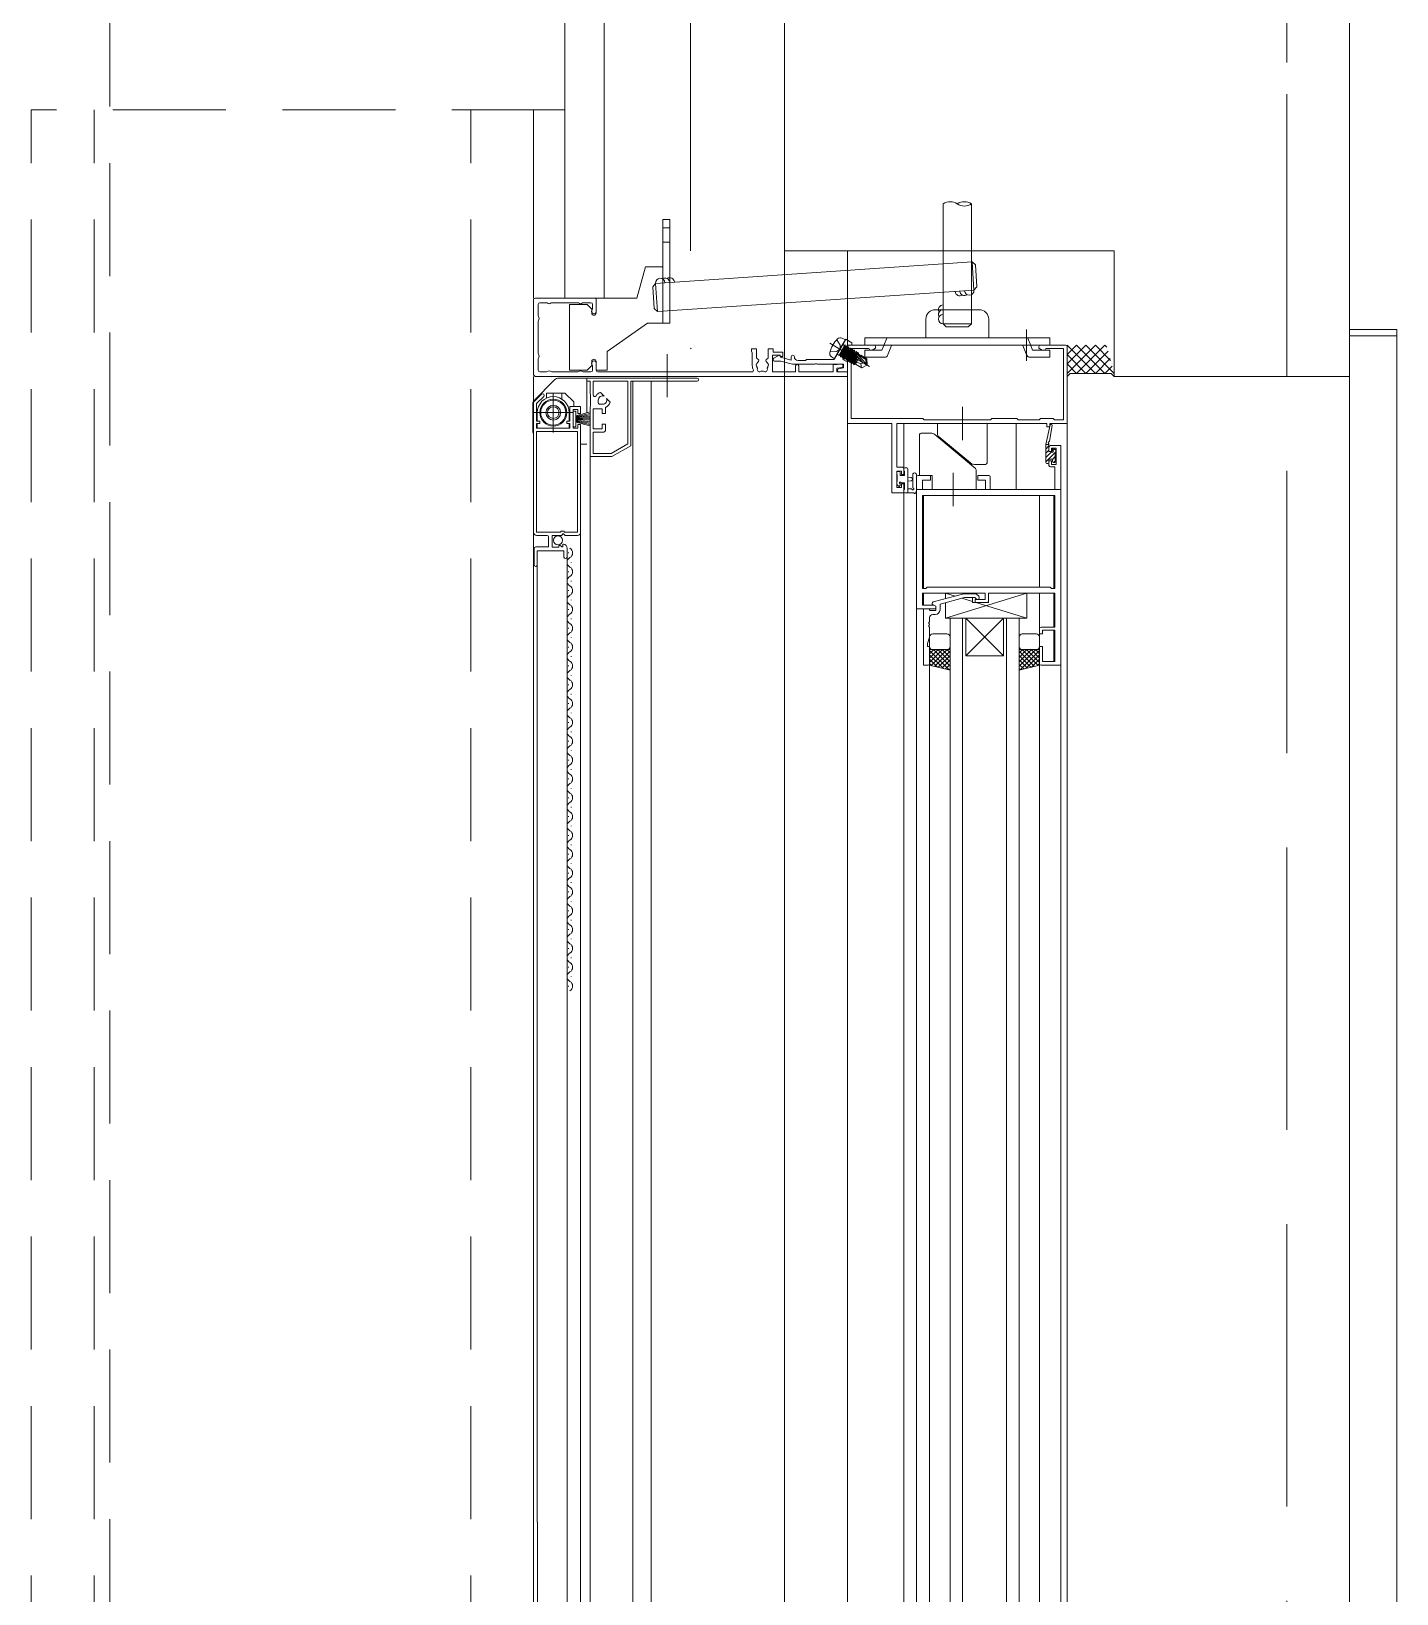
# Model space of a CAD drawing. Units: millimetres at full size, sheet at 1:30. Extents: x -16828 to 149130, y 47892 to 100313.
# Drawn here: x 30660 to 31095, y 56328.1 to 56825.9 of the extents above; entities that cross this region are included whole.
import ezdxf

# ---------------------------------------------------------------- set-up
doc = ezdxf.new("R2010")
doc.units = ezdxf.units.MM
doc.header["$LTSCALE"] = 30
doc.linetypes.add('DASHED1', pattern=[1.8, 1.2, -0.6])
doc.linetypes.add('DASHED3', pattern=[4, 3, -1])
for name, color, linetype, lineweight in [('0-1', 7, 'Continuous', 15), ('2-1_躯体', 7, 'Continuous', 15), ('2-3_間仕切り', 7, 'Continuous', 15), ('2-A_建具', 7, 'Continuous', 15)]:
    doc.layers.add(name, color=color, linetype=linetype, lineweight=lineweight)

msp = doc.modelspace()

# ---------------------------------------------------------------- linework, layer by layer
at = {"layer": '0-1'}
for p, q in [((30899.96, 58725.86), (30899.96, 55775.86)), ((31079.96, 58725.86), (31079.96, 50655.86))]:
    msp.add_line(p, q, dxfattribs=at)
at = {"layer": '0-1', "linetype": 'DASHED3'}
msp.add_line((31059.96, 58725.86), (31059.96, 50675.86), dxfattribs=at)
at = {"layer": '0-1', "linetype": 'DASHED1'}
for p, q in [((30684.96, 55775.86), (30684.96, 57745.86)), ((31079.96, 57745.86), (31079.96, 50655.86))]:
    msp.add_line(p, q, dxfattribs=at)
at = {"layer": '2-1_躯体'}
for p, q in [((30899.96, 57745.86), (30899.96, 56755.86)), ((31079.96, 57745.86), (31079.96, 56715.86))]:
    msp.add_line(p, q, dxfattribs=at)
at = {"layer": '2-1_躯体', "linetype": 'DASHED3'}
msp.add_line((31059.96, 57745.86), (31059.96, 56715.86), dxfattribs=at)
at = {"layer": '2-1_躯体'}
msp.add_lwpolyline([(30899.96, 56755.86), (31004.96, 56755.86), (31004.96, 56715.86), (31079.96, 56715.86)], dxfattribs=at)
at = {"layer": '2-3_間仕切り'}
for p, q in [((30829.96, 59320.86), (30829.96, 56740.86)), ((30842.46, 57795.86), (30842.46, 56740.86)), ((30869.96, 57745.86), (30869.96, 56755.86))]:
    msp.add_line(p, q, dxfattribs=at)
at = {"layer": '2-A_建具', "linetype": 'DASHED1'}
for p, q in [((30659.96, 55865.86), (30659.96, 56800.86)), ((30829.96, 56800.86), (30659.96, 56800.86)), ((30679.96, 55865.86), (30679.96, 56800.86)), ((30799.96, 55865.86), (30799.96, 56800.86))]:
    msp.add_line(p, q, dxfattribs=at)
at = {"layer": '2-A_建具'}
for p, q in [((30819.96, 56800.86), (30819.96, 56740.86)), ((30950.46, 56770.86), (30950.46, 56732.66)), ((30959.46, 56770.86), (30959.46, 56732.66)), ((30861.11, 56765.86), (30861.11, 56732.86)), ((30863.41, 56765.86), (30861.11, 56765.86)), ((30863.41, 56763.21), (30861.11, 56763.21)), ((30863.41, 56732.86), (30863.41, 56765.86)), ((30863.41, 56758.71), (30861.11, 56758.71)), ((30959.66, 56752.35), (30858.86, 56745.55)), ((30919.96, 55945.86), (30919.96, 56755.86)), ((30960.26, 56743.37), (30959.66, 56752.35)), ((30855.59, 56750.86), (30852.91, 56740.86)), ((30855.59, 56750.86), (30861.11, 56750.86)), ((30858.86, 56745.55), (30857.93, 56744.49)), ((30858.86, 56745.55), (30859.46, 56736.57)), ((30960.26, 56743.37), (30859.46, 56736.57)), ((30960.26, 56743.37), (30961.19, 56744.44)), ((30819.96, 56716.36), (30819.96, 56740.36)), ((30852.91, 56740.86), (30820.46, 56740.86)), ((30837.01, 56738.86), (30831.41, 56738.86)), ((30831.41, 56738.86), (30831.41, 56717.86)), ((30838.51, 56737.36), (30837.01, 56738.86)), ((30838.51, 56736.06), (30838.51, 56737.36)), ((30839.91, 56740.86), (30839.91, 56736.06)), ((30839.96, 56740.36), (30839.96, 56736.61)), ((30947.96, 56737.16), (30961.96, 56737.16)), ((30856.26, 56732.86), (30863.41, 56732.86)), ((30944.96, 56728.16), (30944.96, 56734.16)), ((30950.46, 56732.66), (30951.46, 56731.66)), ((30950.46, 56732.66), (30959.46, 56732.66)), ((30964.96, 56728.16), (30964.96, 56734.16)), ((30918.57, 56723.98), (30914.31, 56726.44)), ((30919.31, 56727.59), (30915.81, 56721.53)), ((30919.31, 56727.59), (30918.29, 56728.07)), ((30925.46, 56728.16), (30984.46, 56728.16)), ((30925.46, 56725.86), (30925.46, 56728.16)), ((30931.57, 56725.79), (30932.5, 56728.09)), ((30976.96, 56730.86), (30976.96, 56720.86)), ((30984.46, 56725.86), (30984.46, 56728.16)), ((31079.96, 56730.86), (31094.96, 56730.86)), ((31079.96, 56728.86), (31094.96, 56728.86)), ((31094.96, 55970.86), (31094.96, 56730.86)), ((30862.56, 56722.95), (30862.56, 56709.24)), ((30870.16, 56724.66), (30869.96, 56724.86)), ((30915.81, 56721.53), (30914.89, 56722.17)), ((30917.13, 56722.81), (30917.3, 56722.71)), ((30919.16, 56725.92), (30917.18, 56722.5)), ((30917.25, 56722.45), (30917.63, 56722.67)), ((30918.07, 56724.04), (30917.63, 56722.67)), ((30917.71, 56722.63), (30917.63, 56722.67)), ((30917.86, 56722.1), (30919.23, 56725.88)), ((30917.86, 56722.1), (30918.24, 56722.32)), ((30919.23, 56725.44), (30918.24, 56722.32)), ((30918.31, 56722.28), (30918.24, 56722.32)), ((30918.31, 56722.28), (30919.31, 56725.4)), ((30918.31, 56721.84), (30918.46, 56721.75)), ((30918.46, 56721.75), (30919.84, 56725.53)), ((30918.46, 56721.75), (30918.84, 56721.97)), ((30919.84, 56725.09), (30918.84, 56721.97)), ((30918.92, 56721.93), (30918.84, 56721.97)), ((30918.86, 56725.81), (30919.03, 56725.71)), ((30919.07, 56721.4), (30919.45, 56721.62)), ((30919.16, 56725.92), (30919.23, 56725.88)), ((30919.23, 56725.88), (30919.23, 56725.44)), ((30919.31, 56725.4), (30919.23, 56725.44)), ((30919.69, 56725.62), (30919.31, 56725.4)), ((30920.47, 56722.88), (30919.43, 56723.48)), ((30919.53, 56721.58), (30919.45, 56721.62)), ((30920.9, 56724.92), (30919.53, 56721.14)), ((30919.53, 56721.58), (30920.52, 56724.7)), ((30919.53, 56721.14), (30919.53, 56721.58)), ((30919.68, 56721.05), (30921.05, 56724.83)), ((30919.69, 56725.62), (30919.84, 56725.53)), ((30919.84, 56725.53), (30919.84, 56725.09)), ((30919.91, 56725.05), (30919.84, 56725.09)), ((30920.29, 56725.27), (30919.91, 56725.05)), ((30928.46, 56725.86), (30919.96, 56725.86)), ((30921.05, 56724.39), (30920.06, 56721.27)), ((30921.5, 56724.57), (30920.13, 56720.79)), ((30920.13, 56721.23), (30921.13, 56724.35)), ((30920.28, 56720.7), (30921.66, 56724.48)), ((30920.52, 56724.7), (30920.44, 56724.74)), ((30920.9, 56724.92), (30920.52, 56724.7)), ((30921.66, 56724.04), (30920.66, 56720.92)), ((30922.11, 56724.22), (30920.74, 56720.44)), ((30920.74, 56720.88), (30921.73, 56724)), ((30920.89, 56720.35), (30922.26, 56724.13)), ((30920.9, 56724.92), (30921.05, 56724.83)), ((30921.05, 56724.83), (30921.05, 56724.39)), ((30921.13, 56724.35), (30921.05, 56724.39)), ((30921.5, 56724.57), (30921.13, 56724.35)), ((30922.26, 56723.69), (30921.27, 56720.57)), ((30922.72, 56723.87), (30921.34, 56720.09)), ((30921.34, 56720.53), (30922.34, 56723.65)), ((30921.34, 56722.38), (30927.03, 56719.1)), ((30921.5, 56724.57), (30921.66, 56724.48)), ((30921.5, 56720), (30922.87, 56723.78)), ((30921.66, 56724.48), (30921.66, 56724.04)), ((30921.73, 56724), (30921.66, 56724.04)), ((30922.11, 56724.22), (30921.73, 56724)), ((30922.87, 56723.34), (30921.87, 56720.22)), ((30921.95, 56720.18), (30922.94, 56723.3)), ((30922.92, 56722.41), (30921.95, 56719.74)), ((30922.1, 56719.65), (30923.05, 56722.28)), ((30922.11, 56724.22), (30922.26, 56724.13)), ((30922.26, 56724.13), (30922.26, 56723.69)), ((30922.34, 56723.65), (30922.26, 56723.69)), ((30922.72, 56723.87), (30922.34, 56723.65)), ((30923.2, 56722.12), (30922.48, 56719.87)), ((30923.63, 56721.67), (30922.54, 56719.78)), ((30922.72, 56723.87), (30922.87, 56723.78)), ((30924.92, 56720.31), (30922.83, 56722.51)), ((30922.87, 56723.78), (30922.87, 56723.34)), ((30922.94, 56723.3), (30922.87, 56723.34)), ((30923.32, 56723.52), (30922.94, 56723.3)), ((30923.32, 56723.52), (30923.1, 56722.92)), ((30923.26, 56722.83), (30923.47, 56723.43)), ((30923.32, 56723.52), (30923.47, 56723.43)), ((30924.16, 56722.6), (30923.47, 56722.99)), ((30924.19, 56722.64), (30924.04, 56722.38)), ((30925.46, 56725.86), (30984.46, 56725.86)), ((30925.46, 56724.29), (30930.96, 56724.29)), ((30925.46, 56721.99), (30925.46, 56724.29)), ((30931.84, 56721.99), (30925.46, 56721.99)), ((30926.17, 56721.5), (30926.3, 56719.69)), ((30930.96, 56724.29), (30931.57, 56725.79)), ((30932.76, 56722.61), (30934.05, 56725.79)), ((30977.16, 56722.61), (30975.87, 56725.79)), ((30978.08, 56721.98), (30984.46, 56721.98)), ((30984.46, 56724.28), (30978.96, 56724.29)), ((30981.46, 56725.86), (30989.46, 56725.86)), ((30984.46, 56721.99), (30984.46, 56724.29)), ((30998.96, 56725.86), (30989.96, 56716.86)), ((30995.96, 56725.86), (30989.96, 56719.86)), ((30992.96, 56725.86), (30989.96, 56722.86)), ((30989.96, 56725.86), (30998.96, 56716.86)), ((30989.96, 56725.36), (30989.96, 55976.36)), ((30989.96, 56722.86), (30995.96, 56716.86)), ((31001.96, 56725.86), (30992.96, 56716.86)), ((30992.96, 56725.86), (31001.96, 56716.86)), ((30995.96, 56725.86), (31004.96, 56716.86)), ((31003, 56723.9), (30995.96, 56716.86)), ((30998.96, 56725.86), (31003.81, 56721.01)), ((31003.66, 56721.56), (30998.96, 56716.86)), ((31001.96, 56725.86), (31002.65, 56725.17)), ((30831.41, 56717.86), (30837.01, 56717.86)), ((30837.01, 56717.86), (30838.51, 56719.36)), ((30838.51, 56719.36), (30838.51, 56720.66)), ((30839.91, 56720.66), (30839.91, 56717.86)), ((30839.91, 56717.86), (30843.41, 56717.86)), ((30839.96, 56720.11), (30839.96, 56717.86)), ((30840.46, 56717.36), (30889.63, 56717.36)), ((30891.02, 56719.28), (30891.07, 56719.16)), ((30891.25, 56720.16), (30891.16, 56720.07)), ((30891.27, 56718.51), (30891.28, 56718.36)), ((30891.71, 56721.06), (30891.71, 56720.92)), ((30892.46, 56717.54), (30892.61, 56717.58)), ((30893.11, 56717.58), (30893.26, 56717.54)), ((30894.01, 56720.92), (30894.01, 56721.06)), ((30894.43, 56718.36), (30894.45, 56718.51)), ((30894.56, 56720.07), (30894.47, 56720.16)), ((30894.65, 56719.16), (30894.7, 56719.28)), ((30919.53, 56721.14), (30919.68, 56721.05)), ((30919.68, 56721.05), (30920.06, 56721.27)), ((30920.13, 56721.23), (30920.06, 56721.27)), ((30920.13, 56720.79), (30920.13, 56721.23)), ((30920.13, 56720.79), (30920.28, 56720.7)), ((30920.28, 56720.7), (30920.66, 56720.92)), ((30920.74, 56720.88), (30920.66, 56720.92)), ((30920.74, 56720.44), (30920.74, 56720.88)), ((30920.74, 56720.44), (30920.89, 56720.35)), ((30920.89, 56720.35), (30921.27, 56720.57)), ((30921.34, 56720.53), (30921.27, 56720.57)), ((30921.34, 56720.09), (30921.34, 56720.53)), ((30921.34, 56720.09), (30921.5, 56720)), ((30921.5, 56720), (30921.87, 56720.22)), ((30921.95, 56720.18), (30921.87, 56720.22)), ((30921.95, 56719.74), (30921.95, 56720.18)), ((30921.95, 56719.74), (30922.1, 56719.65)), ((30922.1, 56719.65), (30922.48, 56719.87)), ((30922.56, 56719.83), (30922.48, 56719.87)), ((30922.54, 56719.78), (30924.52, 56718.64)), ((30924.22, 56719.9), (30924.45, 56718.68)), ((30924.52, 56718.64), (30926.15, 56719.43)), ((30924.92, 56720.31), (30926.15, 56719.43)), ((30925.85, 56721.33), (30925.98, 56719.87)), ((30925.98, 56719.87), (30926.3, 56719.69)), ((30926.3, 56719.69), (30926.15, 56719.43)), ((30989.96, 56719.86), (30992.96, 56716.86)), ((31004.31, 56719.21), (31001.96, 56716.86)), ((30819.96, 56715.86), (30819.96, 55985.86)), ((30820.05, 56708.15), (30826.77, 56714.87)), ((30820.05, 56708.15), (30826.67, 56714.78)), ((30828.09, 56715.36), (30837.26, 56715.36)), ((30836.96, 56714.36), (30836.96, 56715.36)), ((30836.96, 56715.36), (30872.06, 56715.36)), ((30836.96, 56714.36), (30836.96, 56704.3)), ((30837.96, 56714.36), (30836.96, 56714.36)), ((30837.96, 56710.39), (30837.96, 56714.36)), ((30838.96, 56714.36), (30849.96, 56714.36)), ((30838.96, 56710.02), (30838.96, 56714.36)), ((30849.96, 56714.36), (30849.96, 56694.4)), ((30850.96, 56714.36), (30850.96, 56693.82)), ((30872.06, 56714.36), (30850.96, 56714.36)), ((30851.56, 56350.86), (30851.56, 56714.36)), ((30857.46, 56350.86), (30857.46, 56714.36)), ((30819.76, 56698.16), (30819.76, 56707.47)), ((30819.76, 56698.16), (30819.76, 56707.47)), ((30829.96, 56710.56), (30824.06, 56710.56)), ((30824.06, 56708.96), (30824.06, 56710.56)), ((30826.26, 56698.06), (30826.26, 56710.66)), ((30828.96, 56708.69), (30828.96, 56710.56)), ((30832.76, 56707.76), (30829.96, 56710.56)), ((30832.76, 56706.36), (30832.76, 56707.76)), ((30838.16, 56710.19), (30837.96, 56710.39)), ((30838.16, 56706.39), (30838.16, 56710.19)), ((30840.61, 56707.51), (30840.61, 56708.36)), ((30841.96, 56707.01), (30841.11, 56707.01)), ((30842.48, 56709.61), (30841.31, 56710.78)), ((30844.37, 56707.71), (30843.21, 56708.88)), ((30819.96, 56704.36), (30832.56, 56704.36)), ((30821.16, 56704.36), (30821.16, 56701.68)), ((30831.36, 56704.36), (30831.36, 56701.68)), ((30833.41, 56703.36), (30837.96, 56704.57)), ((30837.96, 56704.13), (30833.41, 56703.16)), ((30833.41, 56702.96), (30837.96, 56703.69)), ((30837.96, 56703.24), (30833.41, 56702.76)), ((30833.41, 56702.56), (30837.96, 56702.8)), ((30837.96, 56702.36), (30833.41, 56702.36)), ((30833.41, 56702.16), (30837.96, 56701.92)), ((30837.96, 56701.48), (30833.41, 56701.96)), ((30833.41, 56701.76), (30837.96, 56701.04)), ((30837.96, 56700.59), (30833.41, 56701.56)), ((30837.96, 56706.19), (30838.16, 56706.39)), ((30837.96, 56690.36), (30837.96, 56706.19)), ((30838.96, 56705.53), (30841.86, 56705.56)), ((30838.96, 56699.16), (30838.96, 56705.53)), ((30841.86, 56705.56), (30841.86, 56704.06)), ((30841.86, 56704.06), (30842.86, 56704.06)), ((30842.86, 56704.06), (30842.86, 56706.03)), ((30956.58, 56706.18), (30956.58, 56695.55)), ((30821.16, 56700.84), (30821.16, 56699.36)), ((30831.36, 56700.84), (30831.36, 56699.36)), ((30833.41, 56701.36), (30837.96, 56700.15)), ((30834.96, 56698.52), (30834.96, 56350.86)), ((30837.96, 56698.52), (30837.96, 56008.06)), ((30841.86, 56699.16), (30838.96, 56699.16)), ((30838.96, 56698.16), (30842.36, 56698.16)), ((30838.96, 56691.36), (30838.96, 56698.16)), ((30841.86, 56700.66), (30841.86, 56699.16)), ((30842.86, 56700.66), (30841.86, 56700.66)), ((30842.86, 56698.66), (30842.86, 56700.66)), ((30937.96, 56700.86), (30937.96, 56684.36)), ((30942.96, 56697.36), (30942.96, 56684.36)), ((30946.53, 56697.86), (30943.46, 56697.86)), ((30960.78, 56686.51), (30947.81, 56697.39)), ((30948.71, 56700.86), (30948.71, 56697.29)), ((30948.89, 56696.91), (30959.12, 56688.33)), ((30964.46, 56688.36), (30964.46, 56700.86)), ((30973.76, 56700.86), (30973.76, 56679.86)), ((30983.16, 56694.16), (30984.57, 56700.43)), ((30984.34, 56695.27), (30985.16, 56700.31)), ((30836.96, 56694.36), (30834.96, 56694.36)), ((30849.96, 56694.4), (30844.69, 56691.36)), ((30850.96, 56693.82), (30844.96, 56690.36)), ((30983.16, 56694.11), (30983.21, 56694.16)), ((30983.16, 56692.76), (30984.16, 56693.76)), ((30983.16, 56691.41), (30984.16, 56692.41)), ((30983.16, 56688.72), (30986.36, 56691.92)), ((30983.16, 56690.07), (30984.99, 56691.9)), ((30984.16, 56694.16), (30984.17, 56694.25)), ((30985.26, 56692.76), (30985.26, 56692.42)), ((30985.33, 56692.23), (30985.92, 56692.83)), ((30986.27, 56692.48), (30985.77, 56692.98)), ((30986.36, 56691.66), (30986.36, 56692.26)), ((30844.96, 56690.36), (30837.96, 56690.36)), ((30844.69, 56691.36), (30838.96, 56691.36)), ((30938.86, 56686.76), (30938.26, 56686.76)), ((30960.4, 56687.86), (30963.96, 56687.86)), ((30983.46, 56688.16), (30983.86, 56688.16)), ((30983.97, 56688.18), (30984.14, 56688.35)), ((30984.16, 56688.46), (30984.16, 56689.56)), ((30985.26, 56689.47), (30986.16, 56690.37)), ((30985.56, 56688.46), (30986.06, 56688.46)), ((30985.6, 56688.46), (30986.36, 56689.23)), ((30986.16, 56689.46), (30986.16, 56691.46)), ((30986.36, 56688.76), (30986.36, 56689.26)), ((30935.66, 56685.26), (30935.66, 56684.76)), ((30935.66, 56682.26), (30935.66, 56681.66)), ((30935.86, 56684.56), (30935.86, 56682.46)), ((30936.46, 56685.56), (30935.96, 56685.56)), ((30937.96, 56681.96), (30937.96, 56019.76)), ((30939.16, 56678.86), (30939.16, 56686.46)), ((30939.16, 56683.76), (30940.3, 56683.66)), ((30939.16, 56682.56), (30940.3, 56682.66)), ((30940.76, 56684.59), (30940.76, 56680.63)), ((30941.96, 56684.59), (30941.96, 56017.13)), ((30946.96, 56684.36), (30942.46, 56684.36)), ((30946.96, 56679.86), (30946.96, 56684.36)), ((30953.66, 56685.18), (30953.66, 56674.55)), ((30960.96, 56679.86), (30960.96, 56686.13)), ((30965.46, 56679.86), (30965.46, 56683.86)), ((30935.75, 56681.45), (30936.25, 56680.95)), ((30936.76, 56681.16), (30936.76, 56681.5)), ((30938.26, 56678.86), (30940.94, 56678.86)), ((30940.34, 56680.06), (30939.16, 56680.06)), ((30987.96, 56679.86), (30941.96, 56679.86)), ((30944.16, 56677.93), (30944.16, 56648.36)), ((30981.16, 56677.93), (30981.16, 56648.79)), ((30985.76, 56677.93), (30985.76, 56648.36)), ((30824.26, 56665.26), (30820.96, 56665.26)), ((30828.4, 56662.1), (30828.83, 56661.67)), ((30829.16, 56665.56), (30828.86, 56665.26)), ((30829.33, 56661.96), (30829.27, 56662.21)), ((30820.16, 56655.86), (30820.16, 56661.06)), ((30821.16, 56660.3), (30821.16, 56350.86)), ((30830.66, 56661.17), (30830.66, 56658.36)), ((30830.66, 56350.86), (30830.66, 56658.36)), ((30831.16, 56659.77), (30831.16, 56659.57)), ((30831.92, 56656.77), (30831.92, 56656.57)), ((30831.16, 56653.77), (30831.16, 56653.57)), ((30831.16, 56647.77), (30831.16, 56647.57)), ((30831.92, 56650.77), (30831.92, 56650.57)), ((30944.16, 56646.86), (30944.16, 56643.06)), ((30951.16, 56646.86), (30951.16, 56645.08)), ((30954.26, 56645.91), (30951.16, 56646.86)), ((30951.16, 56638.86), (30977.16, 56646.86)), ((30959.86, 56646.66), (30959.86, 56646.86)), ((30977.16, 56638.86), (30977.16, 56646.86)), ((30981.16, 56646.86), (30981.16, 56054.86)), ((30985.76, 56646.86), (30985.76, 56636.06)), ((30831.92, 56644.77), (30831.92, 56644.57)), ((30948.16, 56641.86), (30941.96, 56641.86)), ((30951.16, 56643.84), (30951.16, 56638.86)), ((30959.86, 56644.18), (30956.41, 56645.24)), ((30977.16, 56638.86), (30960.91, 56643.86)), ((30831.16, 56641.77), (30831.16, 56641.57)), ((30831.92, 56638.77), (30831.92, 56638.57)), ((30946.16, 56637.82), (30946.16, 56639.06)), ((30946.16, 56636.82), (30946.16, 56636.9)), ((30947.16, 56640.06), (30947.96, 56640.06)), ((30977.16, 56638.86), (30951.16, 56638.86)), ((30951.76, 56638.86), (30975.76, 56638.86)), ((30952.66, 56638.86), (30952.66, 56062.86)), ((30956.66, 56638.86), (30956.66, 56062.86)), ((30957.66, 56626.86), (30957.66, 56638.86)), ((30957.66, 56626.86), (30969.66, 56638.86)), ((30969.66, 56626.86), (30957.66, 56638.86)), ((30969.66, 56638.86), (30969.66, 56626.86)), ((30970.66, 56062.86), (30970.66, 56638.86)), ((30974.66, 56062.86), (30974.66, 56638.86)), ((30831.16, 56635.77), (30831.16, 56635.57)), ((30831.92, 56632.77), (30831.92, 56632.57)), ((30946.04, 56636.64), (30946.16, 56636.82)), ((30946.16, 56632.86), (30946.16, 56629.86)), ((30951.66, 56633.86), (30947.16, 56633.86)), ((30952.66, 56629.86), (30952.66, 56632.86)), ((30974.66, 56629.86), (30974.66, 56632.86)), ((30975.66, 56633.86), (30980.16, 56633.86)), ((30981.16, 56632.86), (30981.16, 56629.86)), ((30985.76, 56635.06), (30985.76, 56625.06)), ((30831.16, 56629.77), (30831.16, 56629.57)), ((30946.16, 56629.86), (30946.16, 56071.86)), ((30952.66, 56628.86), (30946.16, 56628.86)), ((30950.27, 56628.86), (30946.16, 56624.75)), ((30948.86, 56628.86), (30946.16, 56626.16)), ((30947.45, 56628.86), (30946.16, 56627.57)), ((30946.16, 56628.63), (30952.36, 56622.43)), ((30946.16, 56627.22), (30950.52, 56622.85)), ((30951.69, 56628.86), (30946.59, 56623.76)), ((30947.16, 56628.86), (30951.66, 56628.86)), ((30947.35, 56628.86), (30952.66, 56623.55)), ((30952.66, 56628.42), (30947.74, 56623.5)), ((30948.76, 56628.86), (30952.66, 56624.96)), ((30952.66, 56627), (30948.89, 56623.23)), ((30950.17, 56628.86), (30952.66, 56626.38)), ((30951.59, 56628.86), (30952.66, 56627.79)), ((30979.97, 56628.86), (30974.66, 56623.55)), ((30978.56, 56628.86), (30974.66, 56624.96)), ((30977.15, 56628.86), (30974.66, 56626.38)), ((30974.66, 56628.86), (30981.16, 56628.86)), ((30975.73, 56628.86), (30974.66, 56627.79)), ((30974.66, 56628.42), (30979.58, 56623.5)), ((30974.66, 56627), (30978.43, 56623.23)), ((30981.16, 56628.63), (30974.96, 56622.43)), ((30975.63, 56628.86), (30980.73, 56623.76)), ((30980.16, 56628.86), (30975.66, 56628.86)), ((30981.16, 56627.22), (30976.79, 56622.85)), ((30977.04, 56628.86), (30981.16, 56624.75)), ((30978.46, 56628.86), (30981.16, 56626.16)), ((30979.87, 56628.86), (30981.16, 56627.57)), ((30831.16, 56623.77), (30831.16, 56623.57)), ((30831.92, 56626.77), (30831.92, 56626.57)), ((30946.16, 56625.8), (30948.69, 56623.28)), ((30946.16, 56624.39), (30946.85, 56623.7)), ((30946.16, 56623.86), (30952.66, 56622.36)), ((30952.66, 56625.59), (30950.04, 56622.97)), ((30952.66, 56624.17), (30951.19, 56622.7)), ((30952.66, 56622.76), (30952.34, 56622.44)), ((30957.66, 56626.86), (30969.66, 56626.86)), ((30974.66, 56625.59), (30977.28, 56622.97)), ((30974.66, 56624.17), (30976.13, 56622.7)), ((30981.16, 56623.86), (30974.66, 56622.36)), ((30974.66, 56622.76), (30974.98, 56622.44)), ((30981.16, 56625.8), (30978.63, 56623.28)), ((30981.16, 56624.39), (30980.47, 56623.7)), ((30981.66, 56623.86), (30987.96, 56623.86)), ((30831.16, 56617.77), (30831.16, 56617.57)), ((30831.92, 56620.77), (30831.92, 56620.57)), ((30831.92, 56614.77), (30831.92, 56614.57)), ((30831.16, 56611.77), (30831.16, 56611.57)), ((30831.92, 56608.77), (30831.92, 56608.57)), ((30831.16, 56605.77), (30831.16, 56605.57)), ((30831.92, 56602.77), (30831.92, 56602.57)), ((30831.16, 56599.77), (30831.16, 56599.57)), ((30831.16, 56593.77), (30831.16, 56593.57)), ((30831.92, 56596.77), (30831.92, 56596.57)), ((30831.16, 56587.77), (30831.16, 56587.57)), ((30831.92, 56590.77), (30831.92, 56590.57)), ((30831.92, 56584.77), (30831.92, 56584.57)), ((30831.16, 56581.77), (30831.16, 56581.57)), ((30831.92, 56578.77), (30831.92, 56578.57)), ((30831.16, 56575.77), (30831.16, 56575.57)), ((30831.92, 56572.77), (30831.92, 56572.57)), ((30831.16, 56569.77), (30831.16, 56569.57)), ((30831.16, 56563.77), (30831.16, 56563.57)), ((30831.92, 56566.77), (30831.92, 56566.57)), ((30831.16, 56557.77), (30831.16, 56557.57)), ((30831.92, 56560.77), (30831.92, 56560.57)), ((30831.92, 56554.77), (30831.92, 56554.57)), ((30831.16, 56551.77), (30831.16, 56551.57)), ((30831.92, 56548.77), (30831.92, 56548.57)), ((30831.16, 56545.77), (30831.16, 56545.57)), ((30831.92, 56542.77), (30831.92, 56542.57)), ((30831.16, 56539.77), (30831.16, 56539.57)), ((30831.16, 56533.77), (30831.16, 56533.57)), ((30831.92, 56536.77), (30831.92, 56536.57)), ((30831.16, 56527.77), (30831.16, 56527.57)), ((30831.92, 56530.77), (30831.92, 56530.57)), ((30831.92, 56524.77), (30831.92, 56524.57)), ((30831.16, 56521.77), (30831.16, 56521.57)), ((30821.26, 56350.86), (30821.26, 56041.45)), ((30830.66, 56043.36), (30830.66, 56350.86)), ((30834.96, 56350.86), (30834.96, 56035.46)), ((30851.56, 55987.36), (30851.56, 56350.86)), ((30857.46, 55987.36), (30857.46, 56350.86))]:
    msp.add_line(p, q, dxfattribs=at)
for points in [[(30961.19, 56744.44), (30960.72, 56751.42), (30959.66, 56752.35)], [(30857.93, 56744.49), (30858.4, 56737.5), (30859.46, 56736.57)], [(30821.46, 56738.86), (30821.46, 56735.19), (30821.53, 56735)], [(30824.32, 56739.29), (30824.13, 56739.36), (30821.96, 56739.36)], [(30834.32, 56739.29), (30834.13, 56739.36), (30825.79, 56739.36), (30825.6, 56739.29)], [(30838.26, 56739.36), (30835.79, 56739.36), (30835.6, 56739.29)], [(30838.67, 56737.14), (30838.76, 56737.35), (30838.76, 56738.86)], [(30821.53, 56733.72), (30821.46, 56733.53), (30821.46, 56723.19), (30821.53, 56723)], [(30843.41, 56717.86), (30843.41, 56723.86), (30856.26, 56732.86)], [(30951.46, 56731.66), (30958.46, 56731.66), (30959.46, 56732.66)], [(30904.26, 56720.96), (30906.66, 56720.96), (30906.96, 56721.26), (30915.66, 56721.26), (30917.34, 56724.17), (30917.53, 56724.27), (30917.81, 56724.74), (30917.8, 56724.96), (30919.42, 56727.77), (30921.36, 56726.65), (30921.36, 56725.86)], [(30916.54, 56727.52), (30917.66, 56725.83), (30917.61, 56724.53)], [(30978.96, 56724.29), (30978.35, 56725.79), (30977.42, 56728.09)], [(30821.53, 56721.72), (30821.46, 56721.53), (30821.46, 56717.86)], [(30889.66, 56719.36), (30889.66, 56723.44), (30889.36, 56723.96), (30889.36, 56724.66), (30890.96, 56724.66), (30890.96, 56721.76), (30891.28, 56721.46)], [(30894.44, 56721.46), (30894.76, 56721.76), (30894.76, 56724.66), (30896.36, 56724.66), (30896.36, 56723.66), (30899.36, 56723.66), (30899.36, 56722.26), (30898.86, 56722.26), (30898.29, 56722.66), (30896.06, 56722.66), (30896.06, 56717.36), (30903.46, 56717.36), (30903.46, 56719.26)], [(30896.51, 56721.69), (30898.45, 56722.82), (30898.67, 56722.02), (30902.06, 56721.11), (30902.06, 56722.16)], [(30914.49, 56723.97), (30916.51, 56723.84), (30917.61, 56724.53)], [(30917.18, 56722.5), (30917.25, 56722.45), (30917.42, 56722.92)], [(30918.91, 56725.5), (30917.71, 56722.19), (30917.86, 56722.1)], [(30917.71, 56722.19), (30917.71, 56722.63), (30918.27, 56724.38)], [(30919.69, 56725.62), (30918.31, 56721.84), (30918.31, 56722.28)], [(30919.96, 56723.71), (30918.53, 56721.24), (30919.96, 56720.41)], [(30920.29, 56725.27), (30918.92, 56721.49), (30919.07, 56721.4), (30920.44, 56725.18)], [(30918.92, 56721.49), (30918.92, 56721.93), (30919.91, 56725.05)], [(30920.29, 56725.27), (30920.44, 56725.18), (30920.44, 56724.74), (30919.45, 56721.62)], [(30926.66, 56724.76), (30921.16, 56724.76), (30921.16, 56702.49), (30943.96, 56702.49), (30944.39, 56702.06), (30965.53, 56702.06), (30965.96, 56702.49), (30973.96, 56702.49), (30974.39, 56702.06), (30981.03, 56702.06), (30981.46, 56702.49), (30985.46, 56702.49), (30985.89, 56702.06), (30988.76, 56702.06), (30988.76, 56724.76), (30983.26, 56724.76)], [(30925.98, 56719.87), (30923.13, 56722.91), (30925.85, 56721.33)], [(30923.47, 56723.43), (30923.47, 56722.99), (30923.4, 56722.75)], [(30924.19, 56722.64), (30926.17, 56721.5), (30925.85, 56721.33)], [(30928.96, 56725.36), (30928.96, 56724.86), (30927.87, 56724.23), (30927.26, 56724.23)], [(30982.66, 56724.23), (30982.05, 56724.23), (30980.96, 56724.86), (30980.96, 56725.36)], [(30821.96, 56717.36), (30824.13, 56717.36), (30824.32, 56717.43)], [(30825.6, 56717.43), (30825.79, 56717.36), (30834.13, 56717.36), (30834.32, 56717.43)], [(30835.6, 56717.43), (30835.79, 56717.36), (30838.26, 56717.36)], [(30838.76, 56717.86), (30838.76, 56719.38), (30838.67, 56719.59)], [(30909.5, 56719.76), (30902.45, 56719.76), (30898.72, 56720.76), (30896.76, 56720.76)], [(30904.46, 56719.26), (30904.46, 56717.36), (30915.46, 56717.36), (30915.46, 56719.54), (30918.02, 56719.76)], [(30917.17, 56718.35), (30918.76, 56718.63), (30918.76, 56719.76), (30910.42, 56719.76), (30910.23, 56719.88), (30909.68, 56719.88), (30909.5, 56719.76)], [(30918.15, 56718.77), (30916.56, 56718.49), (30916.56, 56717.36), (30919.96, 56717.36)], [(30925.01, 56720.26), (30924.22, 56719.9), (30922.94, 56720.48)], [(30989.96, 56715.86), (30990.96, 56716.86), (31003.96, 56716.86), (31004.96, 56715.86)], [(30919.96, 56715.86), (30820.46, 56715.86), (30819.96, 56716.36)], [(30819.96, 56666.26), (30819.96, 56707.67), (30822.51, 56710.21)], [(30823.21, 56709.51), (30820.96, 56707.25), (30820.96, 56701.66), (30821.96, 56701.66), (30821.96, 56700.86), (30820.96, 56700.86), (30820.96, 56699.36), (30831.56, 56699.36), (30831.56, 56700.86), (30830.56, 56700.86), (30830.56, 56701.66), (30831.56, 56701.66), (30831.56, 56706.36), (30834.96, 56706.36), (30834.96, 56704.11), (30834.06, 56704.11), (30834.06, 56705.36), (30832.56, 56705.36), (30832.56, 56699.36), (30834.06, 56699.36), (30834.06, 56700.61), (30834.96, 56700.61), (30834.96, 56666.26)], [(30828.6, 56666.26), (30820.96, 56666.26), (30820.96, 56698.36), (30833.96, 56698.36), (30833.96, 56666.26), (30829.92, 56666.26)], [(30937.96, 56678.86), (30934.06, 56678.86), (30934.06, 56700.86), (30919.96, 56700.86)], [(30989.96, 56700.86), (30984.46, 56700.86), (30984.46, 56699.86), (30983.46, 56699.86), (30983.46, 56700.86), (30935.69, 56700.86), (30935.69, 56686.96), (30937.46, 56686.96)], [(30983.16, 56688.46), (30983.16, 56694.16), (30984.16, 56694.16)], [(30984.8, 56691.96), (30984.16, 56691.96), (30984.16, 56694.16)], [(30984.16, 56693.36), (30984.16, 56691.96), (30984.96, 56691.96), (30984.96, 56693.06)], [(30984.96, 56693.06), (30986.46, 56693.06), (30986.46, 56687.86), (30984.96, 56687.86), (30984.96, 56688.96), (30984.16, 56688.96), (30984.16, 56687.56)], [(30987.96, 56007.86), (30987.96, 56693.86), (30984.66, 56693.86)], [(30984.16, 56689.56), (30985.26, 56689.56), (30985.26, 56688.76)], [(30984.66, 56687.06), (30986.03, 56687.06), (30986.03, 56679.86)], [(30937.96, 56684.66), (30937.16, 56684.66), (30937.16, 56685.76), (30935.69, 56685.76), (30935.69, 56680.49), (30937.16, 56680.49), (30937.16, 56681.66), (30937.96, 56681.66)], [(30938.16, 56685.66), (30938.16, 56684.36), (30936.76, 56684.36), (30936.76, 56685.26)], [(30937.22, 56681.96), (30938.16, 56681.96), (30938.16, 56679.96)], [(30943.89, 56679.86), (30943.89, 56682.86), (30946.46, 56682.86), (30946.46, 56684.36)], [(30964.96, 56684.36), (30961.46, 56684.36), (30961.46, 56682.86), (30963.96, 56682.86), (30963.96, 56679.86)], [(30820.66, 56661.56), (30824.76, 56661.56), (30824.76, 56664.76)], [(30828.86, 56665.26), (30825.86, 56665.26), (30825.86, 56661.46), (30828.06, 56661.46), (30828.06, 56661.96)], [(30829.74, 56666.56), (30828.77, 56666.56), (30828.6, 56666.26)], [(30833.96, 56665.26), (30830.03, 56665.26), (30829.49, 56665.71)], [(30829.66, 56658.36), (30829.66, 56660.36), (30821.16, 56660.36), (30821.16, 56655.86)], [(30947.47, 56643.06), (30943.89, 56643.06), (30943.89, 56646.86), (30963.86, 56646.86), (30963.86, 56644.86), (30960.66, 56644.86), (30960.66, 56643.86), (30964.36, 56643.86)], [(30964.86, 56646.86), (30964.86, 56643.86), (30959.86, 56643.86), (30959.86, 56645.46)], [(30964.86, 56644.36), (30964.86, 56646.86), (30986.03, 56646.86), (30986.03, 56636.06), (30981.66, 56636.06)], [(30944.16, 56641.86), (30944.16, 56623.86), (30945.66, 56623.86)], [(30946.96, 56643.57), (30946.96, 56643.35), (30948.16, 56642.66), (30948.16, 56641.36), (30946.36, 56641.36)], [(30961.78, 56645.89), (30961.01, 56646.66), (30957.06, 56646.66), (30947.33, 56644.05)], [(30949.46, 56641.56), (30949.46, 56643.38), (30957.22, 56645.46), (30960.51, 56645.46), (30960.94, 56645.04)], [(30946.16, 56629.86), (30945.46, 56629.86), (30945.46, 56630.86), (30946.16, 56632.78), (30946.16, 56635.9)], [(30981.16, 56633.86), (30982.16, 56633.86), (30982.16, 56635.06), (30986.03, 56635.06), (30986.03, 56625.06), (30982.16, 56625.06), (30982.16, 56629.86), (30981.16, 56629.86)]]:
    msp.add_lwpolyline(points, dxfattribs=at)
for points in [[(30833.41, 56704.86), (30832.56, 56704.86), (30832.56, 56699.86), (30833.41, 56699.86)], [(30984.53, 56648.79), (30984.96, 56648.36), (30986.03, 56648.36), (30986.03, 56677.93), (30943.89, 56677.93), (30943.89, 56648.36), (30944.96, 56648.36), (30945.39, 56648.79)]]:
    msp.add_lwpolyline(points, close=True, dxfattribs=at)
for centre, radius in [((30826.26, 56704.36), 4.3), ((30826.26, 56704.36), 4), ((30826.26, 56704.36), 2.35), ((30826.26, 56704.36), 1.85), ((30827.76, 56663.71), 1.45)]:
    msp.add_circle(centre, radius, dxfattribs=at)
for centre, radius, start, end in [((30952.71, 56767.55), 4, 55.7711, 124.2289), ((30957.21, 56767.55), 4, 55.7711, 124.2289), ((30957.21, 56774.17), 4, 235.7711, 304.2289), ((30860.35, 56745.65), 1.5, 3.8593, 183.8593), ((30861.85, 56745.75), 1.5, 3.8593, 123.8593), ((30863.35, 56745.85), 1.5, 3.8593, 123.8593), ((30955.77, 56743.07), 1.5, 183.8593, 303.8593), ((30957.27, 56743.17), 1.5, 183.8593, 303.8593), ((30958.77, 56743.27), 1.5, 183.8593, 3.8593), ((30820.46, 56740.36), 0.5, 90, 180), ((30821.96, 56738.86), 0.5, 90, 180), ((30824.96, 56740.06), 1, 230.2849, 309.7151), ((30834.96, 56740.06), 1, 230.2849, 309.7151), ((30838.26, 56738.86), 0.5, 0, 90), ((30839.21, 56736.61), 0.75, 135.5847, 360), ((30839.46, 56740.36), 0.5, 0, 90), ((30947.96, 56734.16), 3, 89.9988, 179.9984), ((30950.46, 56737.16), 1.5, 90, 210), ((30950.46, 56735.66), 1.5, 90, 210), ((30961.96, 56734.16), 3, 359.9987, 89.9988), ((30820.76, 56734.36), 1, 320.2849, 39.7151), ((30839.21, 56736.06), 0.7, 180, 0), ((30950.46, 56734.16), 1.5, 90, 270), ((30923.1, 56721.36), 9, 134.1191, 165.8809), ((30917.74, 56726.89), 1.3, 65, 134.1191), ((30919.11, 56726.24), 0.5, 150, 240), ((30820.76, 56722.36), 1, 320.2849, 39.7151), ((30896.76, 56721.26), 0.5, 120, 270), ((30902.56, 56722.16), 0.5, 360, 180), ((30904.26, 56722.16), 1.2, 180, 270), ((30915.63, 56723.24), 1.3, 165.8809, 235), ((30916.88, 56722.38), 0.5, 60, 150), ((30920.46, 56725.36), 0.5, 90, 180), ((30923, 56722.69), 0.248, 60, 227.191), ((30926.66, 56724.46), 0.3, 6.6998, 90), ((30927.26, 56724.53), 0.3, 186.6998, 270), ((30928.46, 56725.36), 0.5, 0, 90), ((30931.84, 56722.99), 1, 270, 337.9966), ((30978.08, 56722.99), 1, 201.9978, 270), ((30981.46, 56725.36), 0.5, 90, 180), ((30982.66, 56724.53), 0.3, 270, 353.3002), ((30983.26, 56724.46), 0.3, 90, 173.3002), ((30989.46, 56725.36), 0.5, 0, 90), ((30821.96, 56717.86), 0.5, 180, 270), ((30824.96, 56716.66), 1, 50.2849, 129.7151), ((30834.96, 56716.66), 1, 50.2849, 129.7151), ((30838.26, 56717.86), 0.5, 270, 360), ((30839.21, 56720.11), 0.75, 0, 224.4153), ((30839.21, 56720.66), 0.7, 0, 180), ((30840.46, 56717.86), 0.5, 180, 270), ((30889.63, 56717.76), 0.4, 270.0001, 26.3878), ((30892.86, 56719.36), 3.2, 180, 206.3878), ((30891.38, 56719.62), 0.5, 116.87, 223.1301), ((30892.86, 56719.36), 1.8, 186.2602, 208.0307), ((30892.86, 56719.36), 1.8, 134.7929, 153.7398), ((30892, 56718.13), 0.75, 162.2996, 307.7004), ((30891.31, 56721.06), 0.4, 360, 94.096), ((30891.31, 56720.92), 0.4, 314.7928, 359.9999), ((30892.86, 56719.36), 1.8, 261.9692, 278.0308), ((30893.72, 56718.13), 0.75, 232.2996, 17.7004), ((30894.41, 56721.06), 0.4, 85.904, 180), ((30894.41, 56720.92), 0.4, 180.0001, 225.2072), ((30892.86, 56719.36), 1.8, 26.2602, 45.2071), ((30892.86, 56719.36), 1.8, 331.9693, 353.7398), ((30894.34, 56719.62), 0.5, 316.8699, 63.13), ((30903.96, 56719.26), 0.5, 360, 180), ((30917.26, 56717.86), 0.5, 100, 270), ((30918.06, 56719.26), 0.5, 280, 95), ((30828.09, 56713.36), 2, 90, 135), ((30872.06, 56714.86), 0.5, 270, 90), ((30820.76, 56707.45), 1, 135.0005, 180), ((30820.76, 56707.45), 1, 135.0005, 180), ((30826.26, 56704.36), 5.1, 0, 180), ((30822.86, 56709.86), 0.5, 315, 135), ((30839.46, 56710.02), 0.5, 180, 326.4413), ((30841.96, 56708.36), 2.5, 105.0386, 146.4413), ((30841.96, 56708.36), 1.35, 67.3353, 180), ((30841.11, 56707.51), 0.5, 180, 270.0001), ((30841.96, 56708.36), 1.35, 270.0014, 22.6655), ((30841.96, 56708.36), 2.5, 291.1013, 344.9622), ((30820.76, 56698.16), 1, 180, 216.8683), ((30820.76, 56698.16), 1, 180, 216.8665), ((30842.36, 56698.66), 0.5, 270, 0), ((30943.46, 56697.36), 0.5, 90, 180), ((30946.53, 56695.86), 2, 50, 90), ((30949.21, 56697.29), 0.5, 180, 230), ((30984.86, 56700.36), 0.3, 350.8025, 167.3414), ((30984.26, 56694.76), 0.3, 110.8025, 230.8025), ((30983.88, 56694.3), 0.3, 350.8025, 50.8025), ((30984.04, 56695.32), 0.3, 290.8025, 350.8025), ((30984.66, 56693.36), 0.5, 90, 180), ((30984.8, 56691.66), 0.3, 33.0557, 90), ((30985.26, 56691.96), 0.25, 213.0557, 56.9443), ((30985.56, 56692.76), 0.3, 45, 180), ((30985.56, 56692.42), 0.3, 180, 236.9443), ((30986.16, 56691.66), 0.2, 270, 0), ((30986.06, 56692.26), 0.3, 0, 45), ((30937.46, 56686.46), 0.5, 0, 90), ((30938.26, 56686.46), 0.3, 90, 180), ((30938.86, 56686.46), 0.3, 0, 90), ((30960.4, 56689.86), 2, 230, 270), ((30963.96, 56688.36), 0.5, 270, 0), ((30983.46, 56688.46), 0.3, 180, 270), ((30983.86, 56688.46), 0.3, 270, 0), ((30984.66, 56687.56), 0.5, 180, 270), ((30985.56, 56688.76), 0.3, 180, 270), ((30986.06, 56688.76), 0.3, 270, 0), ((30986.16, 56689.26), 0.2, 0, 90), ((30935.96, 56685.26), 0.3, 90, 180), ((30935.86, 56684.76), 0.2, 180, 270), ((30935.86, 56682.26), 0.2, 90, 180), ((30935.96, 56681.66), 0.3, 180, 225), ((30936.46, 56685.26), 0.3, 0, 90), ((30936.76, 56681.96), 0.25, 33.0557, 236.9443), ((30936.46, 56681.5), 0.3, 0, 56.9443), ((30937.22, 56682.26), 0.3, 213.0557, 270), ((30938.16, 56685.86), 0.2, 180, 270), ((30940.26, 56683.16), 0.5, 275.0921, 84.9079), ((30941.36, 56684.59), 0.6, 359.9598, 179.9598), ((30942.46, 56683.86), 0.5, 90, 180), ((30960.46, 56686.13), 0.5, 0, 50), ((30964.96, 56683.86), 0.5, 0, 90), ((30936.46, 56681.16), 0.3, 225, 0), ((30938.16, 56679.76), 0.2, 90, 180), ((30938.26, 56679.16), 0.3, 180, 270), ((30940.34, 56679.76), 0.3, 30, 90), ((30940.86, 56680.06), 0.3, 210, 70.8102), ((30941.06, 56680.63), 0.3, 179.9598, 250.8102), ((30940.94, 56678.56), 0.3, 30, 90), ((30941.46, 56678.86), 0.3, 210, 10.5288), ((30942.05, 56678.97), 0.3, 130.5288, 190.5288), ((30941.66, 56679.43), 0.3, 310.5288, 0), ((30820.96, 56666.26), 1, 180, 270), ((30824.26, 56664.76), 0.5, 0, 90), ((30828.26, 56661.96), 0.2, 45, 180), ((30829.04, 56661.88), 0.3, 225, 15), ((30829.36, 56665.56), 0.2, 50, 180), ((30829.46, 56662.26), 0.2, 84.8495, 195), ((30829.36, 56661.17), 1.3, 0, 84.7942), ((30829.92, 56666.46), 0.2, 150, 270), ((30833.96, 56666.26), 1, 270, 0), ((30820.66, 56661.06), 0.5, 90, 180), ((30830.16, 56658.36), 0.5, 180, 0), ((30832.38, 56656.67), 1.72, 119.2025, 240.7975), ((30830.7, 56659.67), 1.72, 299.2025, 60.7975), ((30820.66, 56655.86), 0.5, 180, 0), ((30832.38, 56650.67), 1.72, 119.2025, 240.7975), ((30830.7, 56653.67), 1.72, 299.2025, 60.7975), ((30830.7, 56647.67), 1.72, 299.2025, 60.7975), ((30832.38, 56644.67), 1.72, 119.2025, 240.7975), ((30830.7, 56641.67), 1.72, 299.2025, 60.7975), ((30945.86, 56641.56), 0.3, 0, 90), ((30947.46, 56643.57), 0.5, 105, 180), ((30961.36, 56645.46), 0.6, 225, 45), ((30964.36, 56644.36), 0.5, 270, 0), ((30832.38, 56638.67), 1.72, 119.2025, 240.7975), ((30830.7, 56635.67), 1.72, 299.2025, 60.7975), ((30946.16, 56637.36), 0.3, 113.5782, 246.4218), ((30945.96, 56637.82), 0.2, 293.5782, 360), ((30945.96, 56636.9), 0.2, 0, 66.4218), ((30946.36, 56641.56), 0.2, 180, 270), ((30947.16, 56639.06), 1, 90, 180), ((30947.96, 56641.56), 1.5, 270, 0), ((30832.38, 56632.67), 1.72, 119.2025, 240.7975), ((30946.16, 56636.36), 0.3, 113.5782, 246.4218), ((30945.96, 56635.9), 0.2, 0, 66.4218), ((30947.16, 56632.86), 1, 90.0001, 180.0001), ((30951.66, 56632.86), 1, 0.0001, 90.0001), ((30975.66, 56632.86), 1, 89.9999, 179.9999), ((30980.16, 56632.86), 1, 359.9999, 89.9999), ((30981.66, 56635.56), 0.5, 90, 180), ((30832.38, 56626.67), 1.72, 119.2025, 240.7975), ((30830.7, 56629.67), 1.72, 299.2025, 60.7975), ((30947.16, 56629.86), 1, 180.0001, 270.0001), ((30951.66, 56629.86), 1, 270.0001, 0.0001), ((30975.66, 56629.86), 1, 179.9999, 269.9999), ((30980.16, 56629.86), 1, 269.9999, 359.9999), ((30832.38, 56620.67), 1.72, 119.2025, 240.7975), ((30830.7, 56623.67), 1.72, 299.2025, 60.7975), ((30945.66, 56624.36), 0.5, 270, 0), ((30981.66, 56624.36), 0.5, 180, 270), ((30830.7, 56617.67), 1.72, 299.2025, 60.7975), ((30832.38, 56614.67), 1.72, 119.2025, 240.7975), ((30830.7, 56611.67), 1.72, 299.2025, 60.7975), ((30832.38, 56608.67), 1.72, 119.2025, 240.7975), ((30830.7, 56605.67), 1.72, 299.2025, 60.7975), ((30832.38, 56602.67), 1.72, 119.2025, 240.7975), ((30832.38, 56596.67), 1.72, 119.2025, 240.7975), ((30830.7, 56599.67), 1.72, 299.2025, 60.7975), ((30832.38, 56590.67), 1.72, 119.2025, 240.7975), ((30830.7, 56593.67), 1.72, 299.2025, 60.7975), ((30830.7, 56587.67), 1.72, 299.2025, 60.7975), ((30832.38, 56584.67), 1.72, 119.2025, 240.7975), ((30830.7, 56581.67), 1.72, 299.2025, 60.7975), ((30832.38, 56578.67), 1.72, 119.2025, 240.7975), ((30830.7, 56575.67), 1.72, 299.2025, 60.7975), ((30832.38, 56572.67), 1.72, 119.2025, 240.7975), ((30832.38, 56566.67), 1.72, 119.2025, 240.7975), ((30830.7, 56569.67), 1.72, 299.2025, 60.7975), ((30830.7, 56563.67), 1.72, 299.2025, 60.7975), ((30832.38, 56560.67), 1.72, 119.2025, 240.7975), ((30830.7, 56557.67), 1.72, 299.2025, 60.7975), ((30832.38, 56554.67), 1.72, 119.2025, 240.7975), ((30830.7, 56551.67), 1.72, 299.2025, 60.7975), ((30832.38, 56548.67), 1.72, 119.2025, 240.7975), ((30832.38, 56542.67), 1.72, 119.2025, 240.7975), ((30830.7, 56545.67), 1.72, 299.2025, 60.7975), ((30832.38, 56536.67), 1.72, 119.2025, 240.7975), ((30830.7, 56539.67), 1.72, 299.2025, 60.7975), ((30830.7, 56533.67), 1.72, 299.2025, 60.7975), ((30832.38, 56530.67), 1.72, 119.2025, 240.7975), ((30830.7, 56527.67), 1.72, 299.2025, 60.7975), ((30832.38, 56524.67), 1.72, 119.2025, 240.7975), ((30830.7, 56521.67), 1.72, 299.2025, 60.7975)]:
    msp.add_arc(centre, radius, start, end, dxfattribs=at)

doc.saveas('drawing.dxf')
